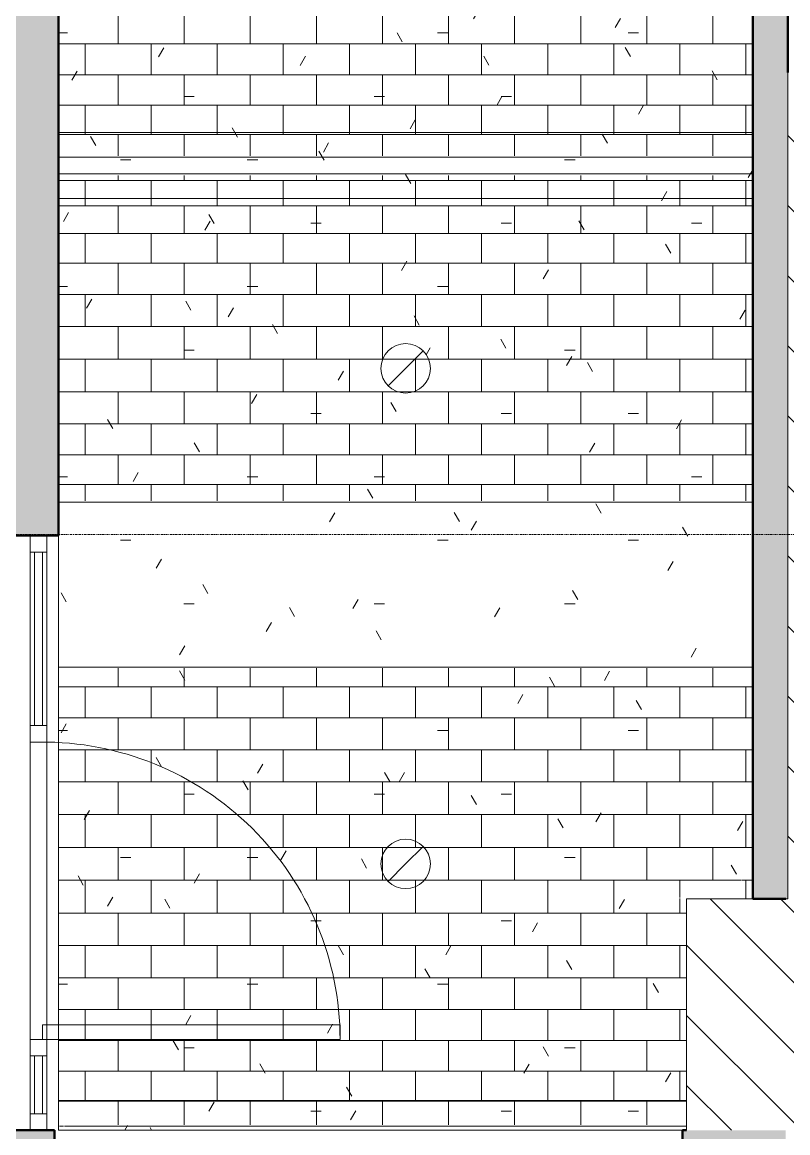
# Model space of a CAD drawing. Header units: inches. Extents: x -956 to 966, y -1111 to 895.
# Drawn here: x 717.7 to 810.4, y -48.7 to 85.8 of the extents above; entities that cross this region are included whole.
import ezdxf

# ---------------------------------------------------------------- set-up
doc = ezdxf.new("R2010")
doc.units = ezdxf.units.IN
doc.header["$MEASUREMENT"] = 0
doc.linetypes.add('Grid Line 1_4_', pattern=[0.4375, 0.25, -0.0625, 0.0625, -0.0625])
for name, color, linetype, lineweight in [('A-CLNG', 13, 'Continuous', 13), ('A-CLNG-PATT', 13, 'Continuous', 13), ('A-DOOR', 31, 'Continuous', 13), ('A-GLAZ-CURT', 52, 'Continuous', 9), ('A-GLAZ-CWMG', 51, 'Continuous', 9), ('A-WALL', 113, 'Continuous', 13), ('A-WALL-PATT', 111, 'Continuous', 13), ('E-LITE-EQPM', 33, 'Continuous', 9), ('I-WALL', 2, 'Continuous', 13), ('S-GRID', 1, 'Continuous', 9)]:
    doc.layers.add(name, color=color, linetype=linetype, lineweight=lineweight)
pattern_1 = [(135, (0, 0), (-4.24264, -4.24264), [])]

# ---------------------------------------------------------------- blocks, each defined once
blk = doc.blocks.new('System Panel - Glazed Centered-4211756-7TH FLOOR TELECOM OVERHEAD ROUTING PLAN')
at = {"layer": 'A-GLAZ-CURT', "color": 253, "lineweight": 13}
for p, q in [((-3.5, -0.5), (-3.5, 0.5)), ((-3.5, 0.5), (3.5, 0.5)), ((3.5, 0.5), (3.5, -0.5)), ((3.5, -0.5), (-3.5, -0.5))]:
    blk.add_line(p, q, dxfattribs=at)
blk = doc.blocks.new('Curtain Wall-Store Front-Sgl w swing _ Bar - Elev_ Lobby-3130013-7TH FLOOR TELECOM OVERHEAD ROUTING PLAN')
at = {"layer": 'A-DOOR', "color": 53, "lineweight": 20}
for p, q in [((-16.25, -0.5), (-18, -0.5)), ((-18, -0.5), (-18, -36.5)), ((-16.25, -36.5), (-16.25, -0.5)), ((-18, -36.5), (-16.25, -36.5))]:
    blk.add_line(p, q, dxfattribs=at)
at = {"layer": 'A-DOOR', "color": 9, "lineweight": 9}
blk.add_arc((-18, -0.5), 36, 270, 0.5, dxfattribs=at)
blk = doc.blocks.new('System Panel - Glazed Centered-4211757-7TH FLOOR TELECOM OVERHEAD ROUTING PLAN')
at = {"layer": 'A-GLAZ-CURT', "color": 253, "lineweight": 13}
for p, q in [((-10.5, -0.5), (-10.5, 0.5)), ((-10.5, 0.5), (10.5, 0.5)), ((10.5, 0.5), (10.5, -0.5)), ((10.5, -0.5), (-10.5, -0.5))]:
    blk.add_line(p, q, dxfattribs=at)
blk = doc.blocks.new('Rectangular Mullion - 2_ x 2_ Office Front-4211754-7TH FLOOR TELECOM OVERHEAD ROUTING PLAN')
at = {"layer": 'A-GLAZ-CWMG', "color": 9}
for p, q in [((718.71, 0.63), (718.71, 21.63)), ((720.71, 0.63), (720.71, 21.63))]:
    blk.add_line(p, q, dxfattribs=at)
blk = doc.blocks.new('Rectangular Mullion - 2_ x 2_ Office Front-2076734-7TH FLOOR TELECOM OVERHEAD ROUTING PLAN')
at = {"layer": 'A-GLAZ-CWMG', "color": 9}
for p, q in [((718.71, -46.37), (718.71, -39.37)), ((720.71, -46.37), (720.71, -39.37))]:
    blk.add_line(p, q, dxfattribs=at)
blk = doc.blocks.new('Rectangular Mullion - 2_ x 2_ Office Front-1458103-7TH FLOOR TELECOM OVERHEAD ROUTING PLAN')
at = {"layer": 'A-GLAZ-CWMG', "color": 9}
for p, q in [((718.71, -37.37), (718.71, -1.37)), ((720.71, -37.37), (720.71, -1.37))]:
    blk.add_line(p, q, dxfattribs=at)
blk = doc.blocks.new('Rectangular Mullion - 2_ x 2_ Office Front-1467737-7TH FLOOR TELECOM OVERHEAD ROUTING PLAN')
at = {"layer": 'A-GLAZ-CWMG', "color": 53, "lineweight": 20}
for p, q in [((0, 1), (-2, 1)), ((-2, 1), (-2, -1)), ((0, -1), (0, 1)), ((-2, -1), (0, -1))]:
    blk.add_line(p, q, dxfattribs=at)
blk = doc.blocks.new('Rectangular Mullion - 2_ x 2_ Office Front-1467738-7TH FLOOR TELECOM OVERHEAD ROUTING PLAN')
at = {"layer": 'A-GLAZ-CWMG', "color": 53, "lineweight": 20}
for p, q in [((-2, 1), (0, 1)), ((-2, -1), (-2, 1)), ((0, 1), (0, -1)), ((0, -1), (-2, -1))]:
    blk.add_line(p, q, dxfattribs=at)
blk = doc.blocks.new('Rectangular Mullion - 2_ x 2_ Office Front-1467735-7TH FLOOR TELECOM OVERHEAD ROUTING PLAN')
at = {"layer": 'A-GLAZ-CWMG', "color": 53, "lineweight": 20}
for p, q in [((1, 1), (-1, 1)), ((-1, 1), (-1, -1)), ((1, -1), (1, 1)), ((-1, -1), (1, -1))]:
    blk.add_line(p, q, dxfattribs=at)
blk = doc.blocks.new('FP_1_73-7TH FLOOR TELECOM OVERHEAD ROUTING PLAN')
at = {"layer": 'A-CLNG-PATT', "color": 50}
for p, q in [((729.34, 7.58), (729.34, 5.33)), ((737.34, 7.58), (737.34, 5.33)), ((745.34, 7.58), (745.34, 5.33)), ((753.34, 7.58), (753.34, 5.33)), ((761.34, 7.58), (761.34, 5.33)), ((769.34, 7.58), (769.34, 5.33)), ((777.34, 7.58), (777.34, 5.33)), ((785.34, 7.58), (785.34, 5.33)), ((793.34, 7.58), (793.34, 5.33)), ((801.34, 7.58), (801.34, 5.33)), ((722.15, 5.33), (806.15, 5.33)), ((725.34, 5.33), (725.34, 1.56)), ((733.34, 5.33), (733.34, 1.56)), ((741.34, 5.33), (741.34, 1.56)), ((749.34, 5.33), (749.34, 1.56)), ((757.34, 5.33), (757.34, 1.56)), ((765.34, 5.33), (765.34, 1.56)), ((773.34, 5.33), (773.34, 1.56)), ((781.34, 5.33), (781.34, 1.56)), ((789.34, 5.33), (789.34, 1.56)), ((797.34, 5.33), (797.34, 1.56)), ((805.34, 5.33), (805.34, 1.56)), ((722.15, 1.56), (806.15, 1.56)), ((729.34, 1.56), (729.34, -2.29)), ((737.34, 1.56), (737.34, -2.29)), ((745.34, 1.56), (745.34, -2.29)), ((753.34, 1.56), (753.34, -2.29)), ((761.34, 1.56), (761.34, -2.29)), ((769.34, 1.56), (769.34, -2.29)), ((777.34, 1.56), (777.34, -2.29)), ((785.34, 1.56), (785.34, -2.29)), ((793.34, 1.56), (793.34, -2.29)), ((801.34, 1.56), (801.34, -2.29)), ((722.15, -2.29), (806.15, -2.29)), ((725.34, -2.29), (725.34, -6.2)), ((733.34, -2.29), (733.34, -6.2)), ((741.34, -2.29), (741.34, -6.2)), ((749.34, -2.29), (749.34, -6.2)), ((757.34, -2.29), (757.34, -6.2)), ((765.34, -2.29), (765.34, -6.2)), ((773.34, -2.29), (773.34, -6.2)), ((781.34, -2.29), (781.34, -6.2)), ((789.34, -2.29), (789.34, -6.2)), ((797.34, -2.29), (797.34, -6.2)), ((805.34, -2.29), (805.34, -6.2)), ((722.15, -6.2), (801.66, -6.2)), ((729.34, -6.2), (729.34, -10.15)), ((737.34, -6.2), (737.34, -10.15)), ((745.34, -6.2), (745.34, -10.15)), ((753.34, -6.2), (753.34, -10.15)), ((761.34, -6.2), (761.34, -10.15)), ((769.34, -6.2), (769.34, -10.15)), ((777.34, -6.2), (777.34, -10.15)), ((785.34, -6.2), (785.34, -10.15)), ((793.34, -6.2), (793.34, -10.15)), ((801.34, -6.2), (801.34, -10.15)), ((801.7, -6.2), (806.15, -6.2)), ((722.15, -10.15), (761.55, -10.15)), ((725.34, -10.15), (725.34, -14.12)), ((733.34, -10.15), (733.34, -14.12)), ((741.34, -10.15), (741.34, -14.12)), ((749.34, -10.15), (749.34, -14.12)), ((757.34, -10.15), (757.34, -14.12)), ((761.59, -10.15), (762.03, -10.15)), ((762.07, -10.15), (766.23, -10.15)), ((765.34, -10.15), (765.34, -13.39)), ((766.27, -10.15), (802.91, -10.15)), ((773.34, -10.15), (773.34, -14.12)), ((781.34, -10.15), (781.34, -14.12)), ((789.34, -10.15), (789.34, -14.12)), ((797.34, -10.15), (797.34, -14.12)), ((802.94, -10.15), (804.52, -10.15)), ((804.56, -10.15), (806.15, -10.15)), ((805.34, -10.15), (805.34, -14.12)), ((722.15, -14.12), (761.55, -14.12)), ((729.34, -14.12), (729.34, -18.1)), ((737.34, -14.12), (737.34, -18.1)), ((745.34, -14.12), (745.34, -18.1)), ((753.34, -14.12), (753.34, -18.1)), ((761.34, -14.12), (761.34, -15.13)), ((761.55, -14.12), (761.93, -14.12)), ((766.36, -14.12), (802.35, -14.12)), ((769.34, -14.12), (769.34, -18.1)), ((777.34, -14.12), (777.34, -18.1)), ((785.34, -14.12), (785.34, -18.1)), ((793.34, -14.12), (793.34, -18.1)), ((801.34, -14.12), (801.34, -18.1)), ((802.39, -14.12), (804.17, -14.12)), ((804.19, -14.12), (806.15, -14.12)), ((761.34, -17.1), (761.34, -18.1)), ((722.15, -18.1), (761.92, -18.1)), ((725.34, -18.1), (725.34, -22.07)), ((733.34, -18.1), (733.34, -22.07)), ((741.34, -18.1), (741.34, -22.07)), ((749.34, -18.1), (749.34, -22.07)), ((757.34, -18.1), (757.34, -22.07)), ((766.38, -18.1), (796.98, -18.1)), ((773.34, -18.1), (773.34, -22.07)), ((781.34, -18.1), (781.34, -22.07)), ((789.34, -18.1), (789.34, -22.07)), ((797.01, -18.1), (804.72, -18.1)), ((797.34, -18.1), (797.34, -18.75)), ((797.34, -18.79), (797.34, -20.21)), ((804.78, -18.1), (805.43, -18.1)), ((805.34, -18.1), (805.34, -19.02)), ((805.44, -18.1), (806.15, -18.1)), ((765.34, -18.85), (765.34, -22.07)), ((805.34, -19.08), (805.34, -20.37)), ((797.34, -20.32), (797.34, -22.07)), ((722.15, -22.07), (798.15, -22.07)), ((729.34, -22.07), (729.34, -26.01)), ((737.34, -22.07), (737.34, -26.01)), ((745.34, -22.07), (745.34, -26.01)), ((753.34, -22.07), (753.34, -26.01)), ((761.34, -22.07), (761.34, -26.01)), ((769.34, -22.08), (769.34, -26.01)), ((777.34, -22.07), (777.34, -26.01)), ((785.34, -22.07), (785.34, -26.01)), ((793.34, -22.07), (793.34, -26.01)), ((722.15, -26.01), (798.15, -26.01)), ((725.34, -26.01), (725.34, -29.92)), ((733.34, -26.01), (733.34, -29.92)), ((741.34, -26.01), (741.34, -29.92)), ((749.34, -26.01), (749.34, -29.92)), ((757.34, -26.01), (757.34, -29.92)), ((765.34, -26.01), (765.34, -29.92)), ((773.34, -26.01), (773.34, -29.92)), ((781.34, -26.01), (781.34, -29.92)), ((789.34, -26.01), (789.34, -29.92)), ((797.34, -26.01), (797.34, -29.92)), ((722.15, -29.92), (726.87, -29.92)), ((726.91, -29.92), (798.15, -29.92)), ((729.34, -29.92), (729.34, -33.76)), ((737.34, -29.92), (737.34, -33.76)), ((745.34, -29.92), (745.34, -33.76)), ((753.34, -29.92), (753.34, -33.76)), ((761.34, -29.92), (761.34, -33.76)), ((769.34, -29.92), (769.34, -33.76)), ((777.34, -29.92), (777.34, -33.76)), ((785.34, -29.92), (785.34, -33.76)), ((793.34, -29.92), (793.34, -33.76)), ((722.15, -33.76), (725.89, -33.76)), ((725.34, -33.76), (725.34, -37.52)), ((725.92, -33.76), (728.29, -33.76)), ((728.33, -33.76), (798.15, -33.76)), ((733.34, -33.76), (733.34, -37.52)), ((741.34, -33.76), (741.34, -37.52)), ((749.34, -33.76), (749.34, -37.52)), ((757.34, -33.76), (757.34, -37.52)), ((765.34, -33.76), (765.34, -37.52)), ((773.34, -33.76), (773.34, -37.52)), ((781.34, -33.76), (781.34, -37.52)), ((789.34, -33.76), (789.34, -37.52)), ((797.34, -33.76), (797.34, -37.52)), ((722.15, -37.52), (724.93, -37.52)), ((724.95, -37.52), (726.71, -37.52)), ((726.73, -37.52), (798.15, -37.52)), ((729.34, -37.52), (729.34, -41.2)), ((737.34, -37.55), (737.34, -41.2)), ((745.34, -37.52), (745.34, -41.2)), ((753.34, -37.52), (753.34, -41.2)), ((761.34, -37.52), (761.34, -41.2)), ((769.34, -37.52), (769.34, -41.2)), ((777.34, -37.52), (777.34, -41.2)), ((785.34, -37.52), (785.34, -41.2)), ((793.34, -37.52), (793.34, -41.2)), ((722.15, -41.2), (723.99, -41.2)), ((724, -41.2), (725.16, -41.2)), ((725.21, -41.2), (798.15, -41.2)), ((725.34, -41.2), (725.34, -44.76)), ((733.34, -41.2), (733.34, -44.76)), ((741.34, -41.2), (741.34, -44.76)), ((749.34, -41.2), (749.34, -44.76)), ((757.34, -41.2), (757.34, -44.76)), ((765.34, -41.2), (765.34, -44.76)), ((773.34, -41.2), (773.34, -44.76)), ((781.34, -41.2), (781.34, -44.76)), ((789.34, -41.2), (789.34, -44.76)), ((797.34, -41.2), (797.34, -44.76)), ((722.15, -44.76), (723.07, -44.76)), ((723.08, -44.76), (723.66, -44.76)), ((723.71, -44.76), (798.15, -44.76)), ((729.34, -44.76), (729.34, -44.87)), ((729.34, -44.87), (729.34, -47.72)), ((737.34, -44.76), (737.34, -44.87)), ((737.34, -44.87), (737.34, -47.72)), ((745.34, -44.76), (745.34, -44.87)), ((745.34, -44.87), (745.34, -47.72)), ((753.34, -44.76), (753.34, -44.87)), ((753.34, -44.87), (753.34, -47.72)), ((761.34, -44.76), (761.34, -44.87)), ((761.34, -44.87), (761.34, -47.72)), ((769.34, -44.76), (769.34, -44.87)), ((769.34, -44.87), (769.34, -47.72)), ((777.34, -44.76), (777.34, -44.87)), ((777.34, -44.87), (777.34, -47.72)), ((785.34, -44.76), (785.34, -44.87)), ((785.34, -44.87), (785.34, -47.72)), ((793.34, -44.76), (793.34, -44.87)), ((793.34, -44.87), (793.34, -47.72))]:
    blk.add_line(p, q, dxfattribs=at)
at = {"layer": 'A-CLNG-PATT', "color": 253}
for p, q in [((765.34, -13.39), (765.34, -14.12)), ((761.93, -14.12), (766.36, -14.12)), ((761.34, -15.13), (761.34, -17.1)), ((761.92, -18.1), (766.38, -18.1)), ((765.34, -18.1), (765.34, -18.85))]:
    blk.add_line(p, q, dxfattribs=at)
blk = doc.blocks.new('7th Floor Vault4 - 7th Floor Vault-3167701-7TH FLOOR TELECOM OVERHEAD ROUTING PLAN')
at = {"layer": 'A-CLNG', "color": 10, "lineweight": 9}
for p, q in [((806.15, 7.69), (722.15, 7.69)), ((722.15, 7.69), (806.15, 7.69)), ((723.04, -44.87), (722.15, -44.87)), ((723.04, -44.87), (722.15, -44.87)), ((723.62, -44.87), (723.05, -44.87)), ((723.62, -44.87), (723.05, -44.87)), ((798.15, -44.87), (723.67, -44.87)), ((798.15, -44.87), (723.67, -44.87)), ((722.22, -47.87), (722.15, -47.87)), ((722.36, -47.87), (722.28, -47.87)), ((722.73, -47.87), (722.37, -47.87)), ((797.57, -47.87), (722.87, -47.87)), ((798.15, -47.87), (797.62, -47.87))]:
    blk.add_line(p, q, dxfattribs=at)
at = {"layer": 'A-CLNG', "color": 9, "lineweight": 9}
blk.add_blockref('FP_1_73-7TH FLOOR TELECOM OVERHEAD ROUTING PLAN', (0, 0), dxfattribs=at)
blk = doc.blocks.new('FP_1_79-7TH FLOOR TELECOM OVERHEAD ROUTING PLAN')
at = {"layer": 'A-CLNG-PATT', "color": 50}
for p, q in [((729.34, 87.01), (729.34, 83.17)), ((737.34, 87.01), (737.34, 83.17)), ((745.34, 87.01), (745.34, 83.17)), ((753.34, 87.01), (753.34, 83.17)), ((761.34, 87.01), (761.34, 83.17)), ((769.34, 87.01), (769.34, 83.17)), ((777.34, 87.01), (777.34, 83.17)), ((785.34, 87.01), (785.34, 83.17)), ((793.34, 87.01), (793.34, 83.17)), ((801.34, 87.01), (801.34, 83.17)), ((722.15, 83.17), (806.15, 83.17)), ((725.34, 83.17), (725.34, 79.42)), ((733.34, 83.17), (733.34, 79.42)), ((741.34, 83.17), (741.34, 79.42)), ((749.34, 83.17), (749.34, 79.42)), ((757.34, 83.17), (757.34, 79.42)), ((765.34, 83.17), (765.34, 79.42)), ((773.34, 83.17), (773.34, 79.42)), ((781.34, 83.17), (781.34, 79.42)), ((789.34, 83.17), (789.34, 79.42)), ((797.34, 83.17), (797.34, 79.42)), ((805.34, 83.17), (805.34, 79.42)), ((722.15, 79.42), (774.83, 79.42)), ((729.34, 79.42), (729.34, 75.75)), ((737.34, 79.42), (737.34, 75.75)), ((745.34, 79.42), (745.34, 75.75)), ((753.34, 79.42), (753.34, 75.75)), ((761.34, 79.42), (761.34, 75.75)), ((769.34, 79.42), (769.34, 75.75)), ((774.86, 79.42), (806.15, 79.42)), ((777.34, 79.42), (777.34, 75.75)), ((785.34, 79.42), (785.34, 75.75)), ((793.34, 79.42), (793.34, 75.75)), ((801.34, 79.42), (801.34, 75.75)), ((722.15, 75.75), (806.15, 75.75)), ((725.34, 75.75), (725.34, 72.44)), ((733.34, 75.75), (733.34, 72.44)), ((741.34, 75.75), (741.34, 72.44)), ((749.34, 75.75), (749.34, 72.44)), ((757.34, 75.75), (757.34, 72.44)), ((765.34, 75.75), (765.34, 72.44)), ((773.34, 75.75), (773.34, 72.44)), ((781.34, 75.75), (781.34, 72.44)), ((789.34, 75.75), (789.34, 72.44)), ((797.34, 75.75), (797.34, 72.44)), ((805.34, 75.75), (805.34, 72.44)), ((722.15, 72.2), (806.15, 72.2)), ((725.34, 72.44), (725.34, 72.2)), ((729.34, 72.2), (729.34, 69.6)), ((733.34, 72.44), (733.34, 72.2)), ((737.34, 72.2), (737.34, 69.6)), ((741.34, 72.44), (741.34, 72.2)), ((745.34, 72.2), (745.34, 69.6)), ((749.34, 72.44), (749.34, 72.2)), ((753.34, 72.2), (753.34, 69.6)), ((757.34, 72.44), (757.34, 72.2)), ((761.34, 72.2), (761.34, 69.6)), ((765.34, 72.44), (765.34, 72.2)), ((769.34, 72.2), (769.34, 69.6)), ((773.34, 72.44), (773.34, 72.2)), ((777.34, 72.2), (777.34, 69.6)), ((781.34, 72.44), (781.34, 72.2)), ((785.34, 72.2), (785.34, 69.6)), ((789.34, 72.44), (789.34, 72.2)), ((793.34, 72.2), (793.34, 69.6)), ((797.34, 72.44), (797.34, 72.2)), ((801.34, 72.2), (801.34, 69.6)), ((805.34, 72.44), (805.34, 72.2))]:
    blk.add_line(p, q, dxfattribs=at)
blk = doc.blocks.new('FP_1_80-7TH FLOOR TELECOM OVERHEAD ROUTING PLAN')
at = {"layer": 'A-CLNG-PATT', "color": 50}
for p, q in [((722.15, 66.65), (806.15, 66.65)), ((725.34, 66.65), (725.34, 65.15)), ((729.34, 67.24), (729.34, 66.65)), ((733.34, 66.65), (733.34, 65.15)), ((737.34, 67.24), (737.34, 66.65)), ((741.34, 66.65), (741.34, 65.15)), ((745.34, 67.24), (745.34, 66.65)), ((749.34, 66.65), (749.34, 65.15)), ((753.34, 67.24), (753.34, 66.65)), ((757.34, 66.65), (757.34, 65.15)), ((761.34, 67.24), (761.34, 66.65)), ((765.34, 66.65), (765.34, 65.15)), ((769.34, 67.24), (769.34, 66.65)), ((773.34, 66.65), (773.34, 65.15)), ((777.34, 67.24), (777.34, 66.65)), ((781.34, 66.65), (781.34, 65.15)), ((785.34, 67.24), (785.34, 66.65)), ((789.34, 66.65), (789.34, 65.15)), ((793.34, 67.24), (793.34, 66.65)), ((797.34, 66.65), (797.34, 65.15)), ((801.34, 67.24), (801.34, 66.65)), ((805.34, 66.65), (805.34, 65.15)), ((725.34, 65.15), (725.34, 64.44)), ((733.34, 65.15), (733.34, 64.44)), ((741.34, 65.15), (741.34, 64.44)), ((749.34, 65.15), (749.34, 64.44)), ((757.34, 65.15), (757.34, 64.44)), ((765.34, 65.15), (765.34, 64.44)), ((773.34, 65.15), (773.34, 64.44)), ((781.34, 65.15), (781.34, 64.44)), ((789.34, 65.15), (789.34, 64.44)), ((797.34, 65.15), (797.34, 64.44)), ((805.34, 65.15), (805.34, 64.44)), ((722.15, 63.58), (806.15, 63.58)), ((725.34, 64.44), (725.34, 63.58)), ((729.34, 63.58), (729.34, 61.93)), ((733.34, 64.44), (733.34, 63.58)), ((737.34, 63.58), (737.34, 61.93)), ((741.34, 64.44), (741.34, 63.58)), ((745.34, 63.58), (745.34, 61.93)), ((749.34, 64.44), (749.34, 63.58)), ((753.34, 63.58), (753.34, 61.93)), ((757.34, 64.44), (757.34, 63.58)), ((761.34, 63.58), (761.34, 61.93)), ((765.34, 64.44), (765.34, 63.58)), ((769.34, 63.58), (769.34, 61.93)), ((773.34, 64.44), (773.34, 63.58)), ((777.34, 63.58), (777.34, 61.93)), ((781.34, 64.44), (781.34, 63.58)), ((785.34, 63.58), (785.34, 61.93)), ((789.34, 64.44), (789.34, 63.58)), ((793.34, 63.58), (793.34, 61.93)), ((797.34, 64.44), (797.34, 63.58)), ((801.34, 63.58), (801.34, 61.93)), ((805.34, 64.44), (805.34, 63.58)), ((729.34, 61.93), (729.34, 60.21)), ((737.34, 61.93), (737.34, 60.21)), ((745.34, 61.93), (745.34, 60.21)), ((753.34, 61.93), (753.34, 60.21)), ((761.34, 61.93), (761.34, 60.21)), ((769.34, 61.93), (769.34, 60.21)), ((777.34, 61.93), (777.34, 60.21)), ((785.34, 61.93), (785.34, 60.21)), ((793.34, 61.93), (793.34, 60.21)), ((801.34, 61.93), (801.34, 60.21)), ((722.15, 60.21), (806.15, 60.21)), ((725.34, 60.21), (725.34, 58.44)), ((733.34, 60.21), (733.34, 58.44)), ((741.34, 60.21), (741.34, 58.44)), ((749.34, 60.21), (749.34, 58.44)), ((757.34, 60.21), (757.34, 58.44)), ((765.34, 60.21), (765.34, 58.44)), ((773.34, 60.21), (773.34, 58.44)), ((781.34, 60.21), (781.34, 58.44)), ((789.34, 60.21), (789.34, 58.44)), ((797.34, 60.21), (797.34, 58.44)), ((805.34, 60.21), (805.34, 58.44)), ((725.34, 58.44), (725.34, 56.61)), ((733.34, 58.44), (733.34, 56.61)), ((741.34, 58.44), (741.34, 56.61)), ((749.34, 58.44), (749.34, 56.61)), ((757.34, 58.44), (757.34, 56.61)), ((765.34, 58.44), (765.34, 56.61)), ((773.34, 58.44), (773.34, 56.61)), ((781.34, 58.44), (781.34, 56.61)), ((789.34, 58.44), (789.34, 56.61)), ((797.34, 58.44), (797.34, 56.61)), ((805.34, 58.44), (805.34, 56.61)), ((722.15, 56.61), (806.15, 56.61)), ((729.34, 56.61), (729.34, 54.74)), ((737.34, 56.61), (737.34, 54.74)), ((745.34, 56.61), (745.34, 54.74)), ((753.34, 56.61), (753.34, 54.74)), ((761.34, 56.61), (761.34, 54.74)), ((769.34, 56.61), (769.34, 54.74)), ((777.34, 56.61), (777.34, 54.74)), ((785.34, 56.61), (785.34, 54.74)), ((793.34, 56.61), (793.34, 54.74)), ((801.34, 56.61), (801.34, 54.74)), ((729.34, 54.74), (729.34, 52.84)), ((737.34, 54.74), (737.34, 52.84)), ((745.34, 54.74), (745.34, 52.84)), ((753.34, 54.74), (753.34, 52.84)), ((761.34, 54.74), (761.34, 52.84)), ((769.34, 54.74), (769.34, 52.84)), ((777.34, 54.74), (777.34, 52.84)), ((785.34, 54.74), (785.34, 52.84)), ((793.34, 54.74), (793.34, 52.84)), ((801.34, 54.74), (801.34, 52.84)), ((722.15, 52.84), (761.25, 52.84)), ((725.34, 52.84), (725.34, 50.9)), ((733.34, 52.84), (733.34, 50.9)), ((741.34, 52.84), (741.34, 50.9)), ((749.34, 52.84), (749.34, 50.9)), ((757.34, 52.84), (757.34, 50.9)), ((761.29, 52.84), (767, 52.84)), ((765.34, 52.84), (765.34, 50.9)), ((767.05, 52.84), (806.15, 52.84)), ((773.34, 52.84), (773.34, 50.9)), ((781.34, 52.84), (781.34, 50.9)), ((789.34, 52.84), (789.34, 50.9)), ((797.34, 52.84), (797.34, 50.9)), ((805.34, 52.84), (805.34, 50.9)), ((725.34, 50.9), (725.34, 48.94)), ((733.34, 50.9), (733.34, 48.94)), ((741.34, 50.9), (741.34, 48.94)), ((749.34, 50.9), (749.34, 48.94)), ((757.34, 50.9), (757.34, 48.94)), ((765.34, 50.9), (765.34, 48.94)), ((773.34, 50.9), (773.34, 48.94)), ((781.34, 50.9), (781.34, 48.94)), ((789.34, 50.9), (789.34, 48.94)), ((797.34, 50.9), (797.34, 48.94)), ((805.34, 50.9), (805.34, 48.94)), ((722.15, 48.94), (761.25, 48.94)), ((729.34, 48.94), (729.34, 46.97)), ((737.34, 48.94), (737.34, 46.97)), ((745.34, 48.94), (745.34, 46.97)), ((753.34, 48.94), (753.34, 46.97)), ((761.27, 48.94), (761.55, 48.94)), ((761.34, 48.94), (761.34, 46.97)), ((761.58, 48.94), (762.03, 48.94)), ((762.06, 48.94), (762.65, 48.94)), ((762.68, 48.94), (763.37, 48.94)), ((763.4, 48.94), (764.89, 48.94)), ((764.92, 48.94), (765.62, 48.94)), ((765.65, 48.94), (766.24, 48.94)), ((766.27, 48.94), (766.72, 48.94)), ((766.75, 48.94), (767.02, 48.94)), ((767.05, 48.94), (806.15, 48.94)), ((769.34, 48.94), (769.34, 46.97)), ((777.34, 48.94), (777.34, 46.97)), ((785.34, 48.94), (785.34, 46.97)), ((793.34, 48.94), (793.34, 46.97)), ((801.34, 48.94), (801.34, 46.97)), ((729.34, 46.97), (729.34, 44.99)), ((737.34, 46.97), (737.34, 44.99)), ((745.34, 46.97), (745.34, 44.99)), ((753.34, 46.97), (753.34, 44.99)), ((761.34, 46.97), (761.34, 44.99)), ((769.34, 46.97), (769.34, 44.99)), ((777.34, 46.97), (777.34, 44.99)), ((785.34, 46.97), (785.34, 44.99)), ((793.34, 46.97), (793.34, 44.99)), ((801.34, 46.97), (801.34, 44.99)), ((722.15, 44.99), (761.25, 44.99)), ((725.34, 44.99), (725.34, 43.01)), ((733.34, 44.99), (733.34, 43.01)), ((741.34, 44.99), (741.34, 43.01)), ((749.34, 44.99), (749.34, 43.01)), ((757.34, 44.99), (757.34, 43.01)), ((761.25, 44.99), (761.39, 44.99)), ((766.91, 44.99), (767.04, 44.99)), ((767.05, 44.99), (806.15, 44.99)), ((773.34, 44.99), (773.34, 43.01)), ((781.34, 44.99), (781.34, 43.01)), ((789.34, 44.99), (789.34, 43.01)), ((797.34, 44.99), (797.34, 43.01)), ((805.34, 44.99), (805.34, 43.01)), ((725.34, 43.01), (725.34, 41.04)), ((733.34, 43.01), (733.34, 41.04)), ((741.34, 43.01), (741.34, 41.04)), ((749.34, 43.01), (749.34, 41.04)), ((757.34, 43.01), (757.34, 41.04)), ((773.34, 43.01), (773.34, 41.04)), ((781.34, 43.01), (781.34, 41.04)), ((789.34, 43.01), (789.34, 41.04)), ((797.34, 43.01), (797.34, 41.04)), ((805.34, 43.01), (805.34, 41.04)), ((722.15, 41.04), (762.02, 41.04)), ((729.34, 41.04), (729.34, 39.08)), ((737.34, 41.04), (737.34, 39.08)), ((745.34, 41.04), (745.34, 39.08)), ((753.34, 41.04), (753.34, 39.08)), ((761.34, 41.04), (761.34, 39.08)), ((762.03, 41.04), (762.65, 41.04)), ((762.65, 41.04), (763.24, 41.04)), ((765.05, 41.04), (765.65, 41.04)), ((765.34, 41.15), (765.34, 41.04)), ((765.65, 41.04), (806.15, 41.04)), ((769.34, 41.04), (769.34, 39.08)), ((777.34, 41.04), (777.34, 39.08)), ((785.34, 41.04), (785.34, 39.08)), ((793.34, 41.04), (793.34, 39.08)), ((801.34, 41.04), (801.34, 39.08)), ((729.34, 39.08), (729.34, 37.15)), ((737.34, 39.08), (737.34, 37.15)), ((745.34, 39.08), (745.34, 37.15)), ((753.34, 39.08), (753.34, 37.15)), ((761.34, 39.08), (761.34, 37.15)), ((769.34, 39.08), (769.34, 37.15)), ((777.34, 39.08), (777.34, 37.15)), ((785.34, 39.08), (785.34, 37.15)), ((793.34, 39.08), (793.34, 37.15)), ((801.34, 39.08), (801.34, 37.15)), ((722.15, 37.15), (761.99, 37.15)), ((725.34, 37.15), (725.34, 35.25)), ((733.34, 37.15), (733.34, 35.25)), ((741.34, 37.15), (741.34, 35.25)), ((749.34, 37.15), (749.34, 35.25)), ((757.34, 37.15), (757.34, 35.25)), ((762.03, 37.15), (806.15, 37.15)), ((765.34, 37.15), (765.34, 35.25)), ((773.34, 37.15), (773.34, 35.25)), ((781.34, 37.15), (781.34, 35.25)), ((789.34, 37.15), (789.34, 35.25)), ((797.34, 37.15), (797.34, 35.25)), ((805.34, 37.15), (805.34, 35.25)), ((725.34, 35.25), (725.34, 33.4)), ((733.34, 35.25), (733.34, 33.4)), ((741.34, 35.25), (741.34, 33.4)), ((749.34, 35.25), (749.34, 33.4)), ((757.34, 35.25), (757.34, 33.4)), ((765.34, 35.25), (765.34, 33.4)), ((773.34, 35.25), (773.34, 33.4)), ((781.34, 35.25), (781.34, 33.4)), ((789.34, 35.25), (789.34, 33.4)), ((797.34, 35.25), (797.34, 33.4)), ((805.34, 35.25), (805.34, 33.4)), ((722.15, 33.4), (806.15, 33.4)), ((729.34, 33.4), (729.34, 31.58)), ((737.34, 33.4), (737.34, 31.58)), ((745.34, 33.4), (745.34, 31.58)), ((753.34, 33.4), (753.34, 31.58)), ((761.34, 33.4), (761.34, 31.58)), ((769.34, 33.4), (769.34, 31.58)), ((777.34, 33.4), (777.34, 31.58)), ((785.34, 33.4), (785.34, 31.58)), ((793.34, 33.4), (793.34, 31.58)), ((801.34, 33.4), (801.34, 31.58)), ((729.34, 31.58), (729.34, 29.83)), ((737.34, 31.58), (737.34, 29.83)), ((745.34, 31.58), (745.34, 29.83)), ((753.34, 31.58), (753.34, 29.83)), ((761.34, 31.58), (761.34, 29.83)), ((769.34, 31.58), (769.34, 29.83)), ((777.34, 31.58), (777.34, 29.83)), ((785.34, 31.58), (785.34, 29.83)), ((793.34, 31.58), (793.34, 29.83)), ((801.34, 31.58), (801.34, 29.83)), ((722.15, 29.83), (806.15, 29.83)), ((725.34, 29.83), (725.34, 27.86)), ((733.34, 29.83), (733.34, 27.86)), ((741.34, 29.83), (741.34, 27.86)), ((749.34, 29.83), (749.34, 27.86)), ((757.34, 29.83), (757.34, 27.86)), ((765.34, 29.83), (765.34, 27.86)), ((773.34, 29.83), (773.34, 27.86)), ((781.34, 29.83), (781.34, 27.86)), ((789.34, 29.83), (789.34, 27.86)), ((797.34, 29.83), (797.34, 27.86)), ((805.34, 29.83), (805.34, 27.86))]:
    blk.add_line(p, q, dxfattribs=at)
at = {"layer": 'A-CLNG-PATT', "color": 253}
for p, q in [((761.39, 44.99), (766.91, 44.99)), ((765.34, 44.99), (765.34, 43.01)), ((765.34, 43.01), (765.34, 41.15)), ((763.24, 41.04), (765.05, 41.04))]:
    blk.add_line(p, q, dxfattribs=at)
blk = doc.blocks.new('7th Floor Vault5 - 7th Floor Vault-3167908-7TH FLOOR TELECOM OVERHEAD ROUTING PLAN')
at = {"layer": 'A-CLNG', "color": 10, "lineweight": 9}
for p, q in [((806.15, 72.44), (722.15, 72.44)), ((806.15, 72.44), (722.15, 72.44)), ((806.15, 69.44), (722.15, 69.44)), ((806.15, 67.44), (722.15, 67.44)), ((806.15, 64.44), (722.15, 64.44)), ((806.15, 64.44), (722.15, 64.44)), ((722.15, 27.69), (806.15, 27.69)), ((806.15, 27.69), (722.15, 27.69))]:
    blk.add_line(p, q, dxfattribs=at)
at = {"layer": 'A-CLNG', "color": 9, "lineweight": 9}
for name in ['FP_1_79-7TH FLOOR TELECOM OVERHEAD ROUTING PLAN', 'FP_1_80-7TH FLOOR TELECOM OVERHEAD ROUTING PLAN']:
    blk.add_blockref(name, (0, 0), dxfattribs=at)
blk = doc.blocks.new('Downlight - Recessed Can - 6_ Incandescent - 277V-3276897-7TH FLOOR TELECOM OVERHEAD ROUTING PLAN')
at = {"layer": 'E-LITE-EQPM', "color": 9}
for q in [(2.12, 2.12), (-2.12, -2.12)]:
    blk.add_line((0, 0), q, dxfattribs=at)
for start, end in [(360, 180), (180, 360)]:
    blk.add_arc((0, 0), 3, start, end, dxfattribs=at)

msp = doc.modelspace()

# ---------------------------------------------------------------- hatches: boundary and pattern name
at = {"layer": 'A-CLNG-PATT'}
h = msp.add_hatch(dxfattribs=at)
h.set_pattern_fill('FP1_12', color=253, style=0, pattern_type=2)
h.set_pattern_definition([(0, (0, 0), (30.72, 7.68), [1.267, -21.773, 1.267, -21.773, -122.88]), (0, (0, 0), (30.72, 7.68), [-46.08, 1.267, -44.813, 1.267, -21.773, -53.76]), (0, (0, 0), (30.72, 7.68), [-115.2, 1.267, -14.093, 1.267, -37.133]), (120, (11.52, 3.84), (-22.011075, 22.7643), [1.267, -21.773, 1.267, -21.773, -122.88]), (120, (11.52, 3.84), (-22.011075, 22.7643), [-46.08, 1.267, -44.813, 1.267, -21.773, -53.76]), (120, (11.52, 3.84), (-22.011075, 22.7643), [-115.2, 1.267, -14.093, 1.267, -37.133]), (240, (15.36, 19.2), (-8.708925, -30.4443), [1.267, -21.773, 1.267, -21.773, -122.88]), (240, (15.36, 19.2), (-8.708925, -30.4443), [-46.08, 1.267, -44.813, 1.267, -21.773, -53.76]), (240, (15.36, 19.2), (-8.708925, -30.4443), [-115.2, 1.267, -14.093, 1.267, -37.133])])
h.paths.add_polyline_path([(774.86, -48.37), (798.15, -48.37), (798.15, -20.37), (806.15, -20.37), (806.15, 520.13), (722.15, 520.13), (722.15, 386.72), (728.15, 386.72), (728.15, 338.72), (722.15, 338.72), (722.15, 206.72), (728.15, 206.72), (728.15, 158.72), (722.15, 158.72), (722.15, -48.37), (745.16, -48.37)], flags=0)
h.paths.add_polyline_path([(764.15, -19.12), (763.37, -19.02), (762.65, -18.72), (762.03, -18.24), (761.55, -17.62), (761.25, -16.9), (761.15, -16.12), (761.25, -15.34), (761.55, -14.62), (762.03, -14), (762.65, -13.52), (763.37, -13.22), (764.15, -13.12), (764.92, -13.22), (765.65, -13.52), (766.27, -14), (766.75, -14.62), (767.05, -15.34), (767.15, -16.12), (767.05, -16.9), (766.75, -17.62), (766.27, -18.24), (765.65, -18.72), (764.92, -19.02)], flags=0)
h.paths.add_polyline_path([(764.15, 40.88), (763.37, 40.98), (762.65, 41.28), (762.03, 41.76), (761.55, 42.38), (761.25, 43.1), (761.15, 43.88), (761.25, 44.66), (761.55, 45.38), (762.03, 46), (762.65, 46.48), (763.37, 46.78), (764.15, 46.88), (764.92, 46.78), (765.65, 46.48), (766.27, 46), (766.75, 45.38), (767.06, 44.55), (767.15, 43.88), (767.05, 43.1), (766.75, 42.38), (766.27, 41.76), (765.65, 41.28), (764.92, 40.98)], flags=0)
h.paths.add_polyline_path([(764.15, 100.88), (763.37, 100.98), (762.65, 101.28), (762.03, 101.76), (761.55, 102.38), (761.25, 103.1), (761.16, 103.96), (761.25, 104.66), (761.55, 105.38), (762.03, 106), (762.65, 106.48), (763.37, 106.78), (764.15, 106.88), (764.92, 106.78), (765.65, 106.48), (766.27, 106), (766.75, 105.38), (767.05, 104.66), (767.15, 103.88), (767.05, 103.1), (766.75, 102.38), (766.27, 101.76), (765.65, 101.28), (764.92, 100.98)], flags=0)
h.paths.add_polyline_path([(764.15, 160.88), (763.37, 160.98), (762.65, 161.28), (762.03, 161.76), (761.55, 162.38), (761.25, 163.1), (761.15, 163.88), (761.25, 164.66), (761.55, 165.38), (762.03, 166), (762.65, 166.48), (763.37, 166.78), (764.15, 166.88), (764.92, 166.78), (765.65, 166.48), (766.27, 166), (766.75, 165.38), (767.05, 164.66), (767.15, 163.88), (767.05, 163.1), (766.75, 162.38), (766.27, 161.76), (765.65, 161.28), (764.92, 160.98)], flags=0)
h.paths.add_polyline_path([(764.15, 220.88), (763.37, 220.98), (762.65, 221.28), (762.03, 221.76), (761.55, 222.38), (761.25, 223.1), (761.15, 223.88), (761.25, 224.66), (761.55, 225.38), (762.03, 226), (762.65, 226.48), (763.37, 226.78), (764.15, 226.88), (764.92, 226.78), (765.65, 226.48), (766.27, 226), (766.75, 225.38), (767.05, 224.66), (767.15, 223.88), (767.05, 223.1), (766.75, 222.38), (766.27, 221.76), (765.65, 221.28), (764.92, 220.98)], flags=0)
h.paths.add_polyline_path([(764.15, 280.88), (763.37, 280.98), (762.65, 281.28), (762.03, 281.76), (761.55, 282.38), (761.25, 283.1), (761.15, 283.88), (761.25, 284.66), (761.55, 285.38), (762.03, 286), (762.65, 286.48), (763.37, 286.78), (764.15, 286.88), (764.92, 286.78), (765.65, 286.48), (766.27, 286), (766.75, 285.38), (767.05, 284.66), (767.15, 283.88), (767.05, 283.1), (766.75, 282.38), (766.27, 281.76), (765.65, 281.28), (764.92, 280.98)], flags=0)
h.paths.add_polyline_path([(764.15, 340.88), (763.37, 340.98), (762.65, 341.28), (762.03, 341.76), (761.55, 342.38), (761.25, 343.1), (761.15, 343.88), (761.25, 344.66), (761.55, 345.38), (762.03, 346), (762.65, 346.48), (763.37, 346.78), (764.15, 346.88), (764.92, 346.78), (765.65, 346.48), (766.27, 346), (766.75, 345.38), (767.05, 344.66), (767.15, 343.88), (767.05, 343.1), (766.75, 342.38), (766.27, 341.76), (765.65, 341.28), (764.92, 340.98)], flags=0)
h.paths.add_polyline_path([(764.15, 400.88), (763.33, 401), (762.65, 401.28), (762.03, 401.76), (761.55, 402.38), (761.25, 403.1), (761.15, 403.88), (761.25, 404.66), (761.55, 405.38), (762.03, 406), (762.65, 406.48), (763.37, 406.78), (764.15, 406.88), (764.92, 406.78), (765.65, 406.48), (766.27, 406), (766.75, 405.38), (767.05, 404.66), (767.15, 403.88), (767.05, 403.1), (766.75, 402.38), (766.27, 401.76), (765.65, 401.28), (764.92, 400.98)], flags=0)
h.paths.add_polyline_path([(764.15, 460.88), (763.37, 460.98), (762.65, 461.28), (762.03, 461.76), (761.55, 462.38), (761.25, 463.1), (761.15, 463.88), (761.25, 464.66), (761.55, 465.38), (762.03, 466), (762.65, 466.48), (763.37, 466.78), (764.15, 466.88), (764.92, 466.78), (765.65, 466.48), (766.27, 466), (766.75, 465.38), (767.05, 464.66), (767.15, 463.88), (767.05, 463.1), (766.75, 462.38), (766.27, 461.76), (765.65, 461.28), (764.92, 460.98)], flags=0)
at = {"layer": 'A-WALL-PATT'}
for points in [[(722.15, 23.63), (722.15, 500.57), (716.77, 500.57), (716.77, 23.63)], [(806.15, -20.37), (810.4, -20.37), (810.4, 91.71), (806.15, 91.71), (806.15, -14.86)]]:
    msp.add_hatch(color=253, dxfattribs=at).paths.add_polyline_path(points, flags=0)
at = {"layer": 'A-WALL-PATT', "lineweight": 9}
h = msp.add_hatch(dxfattribs=at)
h.set_pattern_fill('FP1_1', color=9, style=0, pattern_type=2)
h.set_pattern_definition(pattern_1)
h.paths.add_polyline_path([(810.15, -143.99), (818.15, -143.99), (818.15, 79.71), (810.4, 79.71), (810.4, -20.37), (810.15, -20.37), (810.15, -123.77)], flags=0)
h = msp.add_hatch(dxfattribs=at)
h.set_pattern_fill('FP1_1', color=9, style=0, pattern_type=2)
h.set_pattern_definition(pattern_1)
h.paths.add_polyline_path([(810.15, -48.37), (810.15, -20.37), (798.15, -20.37), (798.15, -48.37), (804.56, -48.37)], flags=0)
at = {"layer": 'A-WALL-PATT'}
h = msp.add_hatch(color=253, dxfattribs=at)
h.paths.add_polyline_path([(805.4, -55.37), (810.15, -55.37), (810.15, -48.37), (797.65, -48.37), (797.65, -55.37), (804.56, -55.37)], flags=0)
h.paths.add_polyline_path([(715.46, -55.37), (721.65, -55.37), (721.65, -48.37), (638.27, -48.37), (638.27, -55.37), (685.76, -55.37)], flags=0)

# ---------------------------------------------------------------- linework, layer by layer
at = {"layer": 'A-CLNG', "color": 50}
for p, q in [((806.15, -20.37), (806.15, 520.13)), ((722.15, 158.72), (722.15, -48.37)), ((798.15, -48.37), (798.15, -20.37)), ((798.15, -20.37), (804.56, -20.37)), ((722.15, -48.37), (797.65, -48.37))]:
    msp.add_line(p, q, dxfattribs=at)
for centre, start, end in [((764.15, 43.88), 0, 180), ((764.15, 43.88), 180, 0), ((764.15, -16.12), 0, 180), ((764.15, -16.12), 180, 0)]:
    msp.add_arc(centre, 3, start, end, dxfattribs=at)
at = {"layer": 'A-CLNG', "color": 253}
for centre, start, end in [((764.15, 43.88), 0, 180), ((764.15, 43.88), 180, 360), ((764.15, -16.12), 0, 180), ((764.15, -16.12), 180, 360)]:
    msp.add_arc(centre, 3, start, end, dxfattribs=at)
at = {"layer": 'A-WALL', "color": 53, "lineweight": 20}
for p, q in [((810.4, 79.71), (810.4, 91.71)), ((798.15, -48.37), (798.15, -20.37)), ((798.15, -20.37), (810.15, -20.37))]:
    msp.add_line(p, q, dxfattribs=at)
at = {"layer": 'A-WALL', "color": 9, "lineweight": 9}
for p, q in [((810.4, -20.37), (810.4, 79.71)), ((810.15, -20.37), (810.4, -20.37))]:
    msp.add_line(p, q, dxfattribs=at)
at = {"layer": 'I-WALL', "color": 133, "lineweight": 50}
for p, q in [((722.15, 158.72), (722.15, 23.63)), ((806.15, -20.37), (806.15, 91.71)), ((810.4, 91.71), (810.4, 79.71)), ((722.15, 23.63), (716.77, 23.63)), ((810.15, -20.37), (806.15, -20.37)), ((638.27, -48.37), (721.65, -48.37)), ((721.65, -48.37), (721.65, -55.37)), ((797.65, -55.37), (797.65, -48.37)), ((797.65, -48.37), (798.15, -48.37))]:
    msp.add_line(p, q, dxfattribs=at)
at = {"layer": 'I-WALL', "color": 253}
for p, q in [((810.4, 79.71), (810.4, -20.37)), ((722.15, -48.37), (722.15, 23.63)), ((810.4, -20.37), (810.15, -20.37)), ((797.65, -48.37), (722.15, -48.37))]:
    msp.add_line(p, q, dxfattribs=at)
at = {"layer": 'S-GRID', "linetype": 'Grid Line 1_4_'}
msp.add_line((965.79, 23.76), (-931.82, 23.76), dxfattribs=at)

# ---------------------------------------------------------------- block references
at = {"layer": 'A-CLNG', "color": 10, "lineweight": 9}
msp.add_blockref('7th Floor Vault5 - 7th Floor Vault-3167908-7TH FLOOR TELECOM OVERHEAD ROUTING PLAN', (0, 0), dxfattribs=at)
at = {"layer": 'A-CLNG', "color": 254, "lineweight": 9}
msp.add_blockref('7th Floor Vault4 - 7th Floor Vault-3167701-7TH FLOOR TELECOM OVERHEAD ROUTING PLAN', (0, 0), dxfattribs=at)
at = {"layer": 'A-DOOR', "color": 253, "rotation": 89.9999999999999}
msp.add_blockref('Curtain Wall-Store Front-Sgl w swing _ Bar - Elev_ Lobby-3130013-7TH FLOOR TELECOM OVERHEAD ROUTING PLAN', (719.71, -19.37), dxfattribs=at)
at = {"layer": 'A-GLAZ-CURT', "color": 9, "rotation": 89.9999999999999}
for name, p in [('System Panel - Glazed Centered-4211757-7TH FLOOR TELECOM OVERHEAD ROUTING PLAN', (719.71, 11.13)), ('System Panel - Glazed Centered-4211756-7TH FLOOR TELECOM OVERHEAD ROUTING PLAN', (719.71, -42.87))]:
    msp.add_blockref(name, p, dxfattribs=at)
at = {"layer": 'A-GLAZ-CWMG', "color": 9, "extrusion": (0, 0, -1), "rotation": 90.00000000000011}
for name, p in [('Rectangular Mullion - 2_ x 2_ Office Front-1467737-7TH FLOOR TELECOM OVERHEAD ROUTING PLAN', (-719.71, 23.63)), ('Rectangular Mullion - 2_ x 2_ Office Front-1467735-7TH FLOOR TELECOM OVERHEAD ROUTING PLAN', (-719.71, -0.37)), ('Rectangular Mullion - 2_ x 2_ Office Front-1467735-7TH FLOOR TELECOM OVERHEAD ROUTING PLAN', (-719.71, -38.37))]:
    msp.add_blockref(name, p, dxfattribs=at)
at = {"layer": 'A-GLAZ-CWMG', "color": 9}
for name in ['Rectangular Mullion - 2_ x 2_ Office Front-4211754-7TH FLOOR TELECOM OVERHEAD ROUTING PLAN', 'Rectangular Mullion - 2_ x 2_ Office Front-1458103-7TH FLOOR TELECOM OVERHEAD ROUTING PLAN', 'Rectangular Mullion - 2_ x 2_ Office Front-2076734-7TH FLOOR TELECOM OVERHEAD ROUTING PLAN']:
    msp.add_blockref(name, (0, 0), dxfattribs=at)
at = {"layer": 'A-GLAZ-CWMG', "color": 9, "rotation": 269.9999999999999}
msp.add_blockref('Rectangular Mullion - 2_ x 2_ Office Front-1467738-7TH FLOOR TELECOM OVERHEAD ROUTING PLAN', (719.71, -48.37), dxfattribs=at)
at = {"layer": 'E-LITE-EQPM', "color": 9}
for p in [(764.15, 43.88), (764.15, -16.12)]:
    msp.add_blockref('Downlight - Recessed Can - 6_ Incandescent - 277V-3276897-7TH FLOOR TELECOM OVERHEAD ROUTING PLAN', p, dxfattribs=at)

doc.saveas('drawing.dxf')
